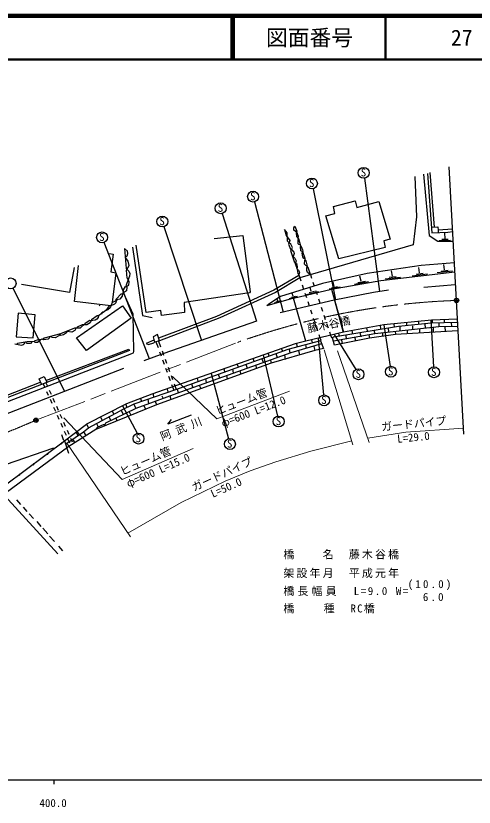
# Model space of a CAD drawing. Units: millimetres, scale not verified. Extents: x 40000 to 680000, y 20000 to 380000.
# Drawn here: x 459300 to 564349, y 198715 to 380000 of the extents above; entities that cross this region are included whole.
import ezdxf
from ezdxf.enums import TextEntityAlignment as Align

# ---------------------------------------------------------------- set-up
doc = ezdxf.new("R2010")
doc.units = ezdxf.units.MM
doc.header["$LTSCALE"] = 1000
doc.header["$PDMODE"] = 32
doc.header["$PDSIZE"] = 500
doc.linetypes.add('CHAIN', pattern=[18.5, 12, -1.5, 3.5, -1.5])
for name, color, linetype, lineweight in [('M-BGD', 7, 'Continuous', 25), ('M-BMK', 2, 'CHAIN', 13), ('M-BMK-SRVR', 3, 'Continuous', 25), ('M-STR-HTXT', 7, 'Continuous', 13), ('M-STR-STR1', 1, 'Continuous', 25), ('M-TTL', 2, 'Continuous', 140), ('M-TTL-BAND', 7, 'Continuous', 25), ('M-TTL-LINE', 7, 'Continuous', 50)]:
    doc.layers.add(name, color=color, linetype=linetype, lineweight=lineweight)
doc.layers.add('M-OTRS', color=6, linetype='Continuous')
doc.layers.add('M-TTL-TXT', color=7, linetype='Continuous')
doc.styles.add('ＭＳ ゴシック', font='')
doc.styles.get('ＭＳ ゴシック').set_extended_font_data('MS Gothic')

msp = doc.modelspace()

# ---------------------------------------------------------------- linework, layer by layer
at = {"layer": 'M-BGD'}
for p, q in [((539216, 342799), (542658, 316829)), ((550783, 343211), (551122, 333982)), ((552730, 343719), (554000, 329664)), ((553662, 343888), (554678, 330257)), ((554170, 344142), (555186, 331611)), ((527410, 340372), (532571, 314912)), ((513979, 337376), (520582, 312132)), ((532072, 336353), (537067, 337623)), ((537067, 337623), (537490, 336099)), ((537490, 336099), (542486, 337453)), ((542486, 337453), (545110, 328817)), ((532410, 334744), (532072, 336353)), ((506628, 334732), (514461, 310021)), ((530378, 334151), (532410, 334744)), ((533342, 324330), (530378, 334151)), ((551122, 333982), (550360, 327547)), ((523012, 331442), (523266, 331781)), ((523266, 331781), (523690, 330680)), ((501846, 305788), (493266, 331689)), ((521488, 330257), (520896, 331019)), ((520896, 331019), (521234, 329664)), ((521573, 328394), (521488, 330257)), ((523012, 330934), (523012, 331442)), ((523605, 330426), (523012, 330934)), ((523690, 330680), (523520, 330257)), ((523520, 330257), (523605, 329410)), ((523690, 330426), (523605, 330426)), ((524113, 329410), (523690, 330426)), ((554593, 331611), (556032, 331696)), ((554678, 330257), (558318, 330426)), ((556032, 331696), (556117, 330934)), ((559399, 331107), (556117, 330934)), ((556117, 330934), (556117, 330341)), ((557671, 329006), (557632, 330207)), ((558318, 330426), (559426, 330611)), ((504724, 328987), (511356, 329685)), ((511356, 329685), (513022, 316795)), ((521234, 329664), (522081, 328563)), ((521912, 327971), (521573, 328394)), ((522081, 328563), (521827, 327717)), ((523605, 329410), (524113, 328902)), ((524028, 329071), (524113, 329410)), ((524028, 328733), (524113, 328902)), ((524028, 327801), (524028, 328733)), ((524198, 328902), (524113, 328902)), ((524621, 327209), (524198, 328902)), ((545110, 328817), (543671, 328479)), ((543671, 328479), (543925, 326955)), ((554000, 329664), (556032, 328394)), ((556032, 328394), (559549, 328379)), ((556297, 328561), (558927, 328600)), ((556961, 328842), (558365, 328865)), ((489908, 301385), (479526, 328070)), ((484912, 326108), (484235, 326701)), ((484235, 326701), (484574, 322129)), ((486013, 327039), (488299, 311376)), ((489146, 312053), (486860, 327463)), ((521827, 327717), (522250, 326531)), ((522335, 327717), (521912, 327971)), ((522250, 326531), (522589, 326362)), ((522674, 326955), (522335, 327717)), ((522335, 326193), (522674, 326955)), ((522589, 326362), (523012, 325854)), ((524198, 327632), (524028, 327801)), ((524621, 327547), (524198, 327632)), ((550360, 327547), (524367, 320012)), ((524536, 327124), (524621, 327209)), ((524621, 326193), (524536, 327124)), ((524706, 327209), (524621, 327209)), ((525129, 326193), (524706, 327209)), ((543925, 326955), (533342, 324330)), ((480764, 325515), (481610, 325431)), ((481610, 325431), (481102, 321367)), ((484404, 324669), (484828, 325007)), ((484828, 325007), (484997, 325515)), ((484997, 325515), (484912, 326108)), ((523266, 323399), (522335, 326193)), ((523097, 325515), (522843, 324838)), ((522843, 324838), (523266, 324499)), ((523012, 325854), (523097, 325515)), ((525044, 325939), (524621, 326193)), ((524960, 325600), (525129, 326193)), ((525044, 324753), (524960, 325600)), ((525637, 324415), (525044, 325939)), ((525298, 324415), (525044, 324753)), ((472720, 314593), (473652, 322806)), ((484658, 324330), (484404, 324330)), ((485082, 323822), (484658, 324330)), ((484658, 321705), (485251, 322806)), ((485251, 322806), (485082, 323822)), ((523266, 324499), (523520, 323907)), ((523774, 323060), (523266, 323399)), ((523436, 323314), (523351, 323229)), ((523351, 323229), (523774, 321959)), ((523520, 323907), (523436, 323314)), ((523859, 322383), (523774, 323060)), ((525637, 324415), (525298, 324415)), ((525468, 323145), (525552, 323991)), ((526314, 322383), (525468, 323145)), ((525552, 323991), (525637, 324076)), ((525637, 324076), (525637, 324415)), ((525806, 323907), (525637, 324076)), ((526145, 322637), (525806, 323907)), ((552222, 322806), (539861, 320943)), ((559823, 323404), (552222, 322806)), ((557584, 321797), (557385, 323014)), ((472636, 322383), (471620, 316625)), ((481102, 321367), (482260, 321156)), ((482260, 321156), (481356, 314339)), ((484574, 322129), (485166, 321536)), ((484828, 319927), (484658, 321705)), ((485166, 321536), (485420, 320943)), ((485420, 320943), (485336, 320351)), ((523690, 322129), (523859, 322383)), ((523774, 321959), (524113, 321705)), ((523774, 321959), (523944, 320943)), ((523944, 320943), (524198, 320689)), ((524113, 321705), (524282, 321282)), ((524282, 321282), (524198, 320689)), ((525976, 322383), (526145, 322637)), ((525976, 321621), (525976, 322383)), ((526145, 321197), (525976, 321621)), ((526738, 320774), (526145, 321197)), ((526809, 320720), (526314, 322383)), ((539861, 320943), (529616, 318657)), ((542986, 319341), (559934, 321381)), ((545613, 320356), (545414, 321573)), ((550145, 320474), (553668, 320907)), ((551058, 320848), (552661, 321035)), ((551842, 321106), (551643, 322323)), ((555887, 321165), (559409, 321598)), ((556800, 321539), (558403, 321726)), ((485336, 320351), (484489, 318149)), ((484997, 319758), (484828, 319927)), ((485251, 319081), (484997, 319758)), ((485166, 318319), (485251, 319081)), ((524198, 320520), (518440, 317133)), ((524367, 320012), (518779, 316625)), ((524198, 320689), (524381, 320016)), ((524381, 320016), (524624, 319291)), ((526809, 320720), (527070, 319932)), ((531648, 317387), (542986, 319341)), ((532280, 317973), (532007, 319088)), ((536939, 318517), (540134, 319114)), ((537676, 318915), (539455, 319219)), ((538449, 319231), (538144, 320390)), ((543917, 319724), (547439, 320157)), ((544829, 320098), (546433, 320286)), ((458658, 317572), (470435, 293947)), ((471620, 316625), (460613, 318488)), ((483981, 317218), (484404, 317980)), ((484404, 317980), (484574, 317980)), ((484489, 318149), (484743, 317811)), ((484574, 317980), (485166, 318319)), ((484743, 317811), (484658, 316964)), ((529616, 318657), (519964, 315694)), ((524941, 318343), (525258, 317395)), ((527012, 316908), (526778, 317662)), ((527385, 318983), (527700, 318034)), ((531149, 317442), (533653, 317926)), ((531648, 317387), (534358, 307566)), ((531656, 317723), (532998, 317988)), ((560012, 318403), (552815, 317726)), ((482288, 315101), (483473, 316287)), ((483642, 315779), (483134, 315101)), ((483473, 316287), (483727, 316287)), ((483727, 316371), (483642, 315779)), ((484658, 316964), (483727, 316371)), ((483981, 316541), (483981, 317218)), ((486182, 311630), (483981, 316541)), ((512852, 316541), (497866, 314339)), ((518440, 317133), (505317, 311122)), ((518779, 316625), (506079, 310783)), ((513022, 316795), (512852, 316541)), ((519964, 315694), (517509, 314085)), ((522004, 315223), (523856, 315748)), ((522457, 315524), (523409, 315805)), ((522857, 315769), (522644, 316403)), ((525575, 316446), (525892, 315498)), ((525899, 316177), (528642, 316876)), ((526528, 316619), (527719, 316923)), ((528015, 317085), (528330, 316136)), ((541300, 316625), (532241, 314847)), ((544687, 317133), (541300, 316625)), ((481102, 313577), (472720, 314593)), ((478562, 313831), (478393, 313493)), ((481356, 314339), (480933, 313069)), ((481949, 313916), (481102, 313577)), ((481356, 314339), (482288, 314763)), ((482203, 314255), (481949, 313916)), ((482457, 314932), (482203, 314593)), ((482203, 314593), (482203, 314255)), ((482288, 314763), (482288, 315101)), ((483134, 315101), (482457, 314932)), ((497866, 314339), (497951, 312053)), ((522928, 315355), (516832, 313577)), ((517509, 314085), (516832, 313577)), ((518598, 314219), (520291, 314734)), ((518944, 314453), (519732, 314682)), ((519329, 314638), (519162, 315103)), ((532241, 314847), (519880, 311969)), ((526210, 314549), (526527, 313601)), ((528645, 315187), (528960, 314238)), ((459851, 311884), (459343, 306465)), ((463732, 311486), (459851, 311884)), ((473228, 306211), (483727, 313577)), ((479917, 312477), (478224, 311291)), ((479240, 312138), (478901, 311884)), ((478901, 311884), (478901, 311630)), ((479578, 312138), (479240, 312138)), ((480679, 313577), (479917, 312477)), ((480425, 312646), (479917, 312477)), ((480933, 313069), (480425, 312646)), ((483727, 313577), (485701, 310757)), ((492504, 312495), (489146, 312053)), ((492702, 311376), (492504, 312495)), ((497951, 312053), (492702, 311376)), ((526844, 312653), (527161, 311704)), ((529275, 313289), (529590, 312340)), ((463238, 306211), (463732, 311486)), ((476276, 310191), (475176, 309513)), ((485701, 310757), (475514, 303333)), ((476530, 310106), (476276, 310191)), ((476615, 310360), (476361, 309683)), ((477462, 310275), (476530, 310106)), ((477970, 311291), (476615, 310360)), ((477885, 310529), (477462, 310275)), ((478139, 310868), (477885, 310529)), ((478224, 311291), (477970, 311291)), ((478224, 311291), (478139, 310868)), ((486352, 303079), (486182, 311630)), ((488299, 311376), (490585, 310868)), ((505317, 311122), (492019, 306178)), ((506079, 310783), (492214, 305553)), ((514461, 310021), (493210, 302655)), ((527478, 310756), (527795, 309808)), ((529905, 311391), (530220, 310442)), ((554593, 310275), (543671, 309175)), ((551545, 310021), (551630, 309259)), ((555065, 299593), (554487, 310265)), ((560520, 310529), (554593, 310275)), ((554702, 310280), (554723, 309604)), ((557472, 310445), (557472, 309683)), ((472720, 308413), (469503, 307143)), ((474075, 308413), (472720, 308413)), ((472974, 308243), (472805, 307905)), ((472974, 308413), (472974, 308243)), ((473398, 308667), (473313, 308413)), ((474498, 309175), (473398, 308667)), ((475176, 309513), (474075, 308413)), ((475599, 309175), (474498, 309175)), ((476361, 309683), (475599, 309175)), ((527754, 309767), (528092, 308667)), ((528113, 308859), (528430, 307911)), ((530535, 309493), (530850, 308543)), ((546973, 308836), (532072, 306381)), ((543671, 309175), (534385, 307498)), ((539692, 308497), (539861, 307820)), ((556286, 308751), (541554, 307143)), ((542824, 309090), (542909, 308328)), ((543671, 309175), (545076, 299699)), ((544602, 308497), (544687, 307566)), ((545957, 309429), (546042, 308667)), ((554508, 309598), (546973, 308836)), ((547312, 308751), (547312, 307820)), ((548836, 309767), (548836, 309005)), ((550190, 309005), (550190, 308159)), ((551799, 308328), (551799, 307397)), ((553069, 309344), (553154, 308497)), ((560520, 309767), (554508, 309598)), ((554932, 308582), (554932, 307651)), ((556286, 309598), (556286, 308751)), ((560520, 308836), (556286, 308751)), ((557641, 308751), (557726, 307735)), ((559080, 309767), (559165, 308836)), ((459343, 306465), (463238, 306211)), ((469503, 307143), (465778, 306127)), ((467048, 306381), (467048, 306211)), ((467556, 306296), (467471, 306465)), ((469164, 306719), (468318, 306211)), ((469249, 306973), (469164, 306719)), ((469588, 306804), (469249, 306973)), ((470265, 306889), (469588, 306804)), ((470942, 307397), (470265, 306889)), ((471027, 307651), (470942, 307397)), ((472128, 307566), (471027, 307651)), ((472805, 307905), (472128, 307566)), ((491770, 306973), (490754, 306465)), ((490754, 306465), (491110, 305228)), ((492214, 305553), (491770, 306973)), ((528747, 306962), (528989, 306238)), ((531165, 307594), (531427, 306807)), ((531427, 306807), (531648, 306296)), ((532072, 306381), (531902, 306211)), ((541554, 307143), (532072, 305449)), ((532280, 307006), (537190, 298964)), ((533257, 307312), (533426, 306550)), ((534950, 306804), (535035, 305957)), ((536305, 307905), (536474, 307058)), ((538168, 307481), (538337, 306465)), ((540200, 306889), (540369, 306127)), ((546296, 306973), (540369, 306127)), ((541385, 307989), (541554, 307143)), ((543248, 307397), (543417, 306550)), ((546211, 307735), (546296, 306973)), ((560604, 307820), (546296, 306973)), ((549005, 307989), (549005, 307143)), ((459089, 304857), (460613, 304518)), ((459682, 304941), (459512, 304772)), ((461883, 305280), (459682, 304941)), ((460613, 304518), (461036, 304687)), ((461036, 304687), (461290, 304941)), ((461290, 304941), (461290, 305111)), ((461883, 304941), (461629, 305111)), ((463492, 305365), (461883, 305280)), ((462645, 304941), (461883, 304941)), ((463068, 305365), (462645, 304941)), ((463661, 305534), (463492, 305365)), ((463746, 305195), (463492, 305365)), ((464762, 305873), (463661, 305534)), ((464254, 305195), (463746, 305195)), ((464846, 305619), (464254, 305195)), ((464931, 305788), (464762, 305873)), ((464931, 305788), (464846, 305619)), ((465270, 305957), (464931, 305788)), ((465693, 305788), (465270, 305957)), ((465778, 306127), (465439, 305873)), ((466709, 305957), (465693, 305788)), ((467048, 306211), (466709, 305957)), ((468318, 306211), (467556, 306296)), ((475514, 303333), (473228, 306211)), ((490966, 305732), (489146, 304941)), ((489146, 304941), (489738, 304687)), ((489738, 304687), (490924, 305111)), ((523351, 304857), (490500, 293342)), ((490924, 305111), (491110, 305228)), ((492214, 305553), (491110, 305228)), ((491421, 305320), (491910, 303991)), ((491989, 305487), (492472, 304171)), ((529108, 305534), (521658, 303587)), ((529362, 304857), (522335, 302825)), ((525731, 305476), (523351, 304857)), ((523605, 304857), (523774, 304095)), ((525722, 304687), (525806, 303756)), ((527076, 305788), (527246, 305111)), ((528615, 306150), (529838, 293142)), ((528989, 306238), (529193, 305703)), ((529193, 305703), (529108, 305534)), ((529108, 305534), (529786, 303756)), ((531648, 306296), (531902, 306211)), ((532326, 304518), (531902, 306211)), ((540369, 306127), (532326, 304518)), ((533934, 305703), (534104, 304941)), ((536982, 306211), (537152, 305449)), ((485336, 303333), (447744, 288855)), ((447828, 287923), (486267, 302825)), ((466201, 296475), (485166, 303671)), ((485166, 303671), (485336, 303333)), ((486267, 302825), (486352, 303079)), ((492255, 303052), (492600, 302114)), ((492817, 303233), (493162, 302294)), ((521658, 303587), (495919, 294358)), ((522335, 302825), (497866, 294104)), ((527838, 303333), (517848, 300454)), ((520134, 303841), (520388, 303163)), ((521912, 303587), (522081, 302825)), ((524113, 303333), (524282, 302317)), ((527584, 304264), (527838, 303333)), ((529786, 303756), (527838, 303333)), ((493210, 302655), (488638, 300962)), ((492945, 301175), (493290, 300237)), ((493508, 301356), (493853, 300417)), ((513614, 301555), (513868, 300877)), ((515646, 301385), (515985, 300623)), ((515985, 302317), (519258, 288289)), ((517170, 302655), (517255, 302147)), ((517678, 301131), (517848, 300454)), ((518864, 302655), (519202, 301724)), ((520896, 302317), (521065, 301301)), ((483981, 299184), (451130, 286484)), ((517848, 300454), (491516, 290887)), ((493635, 299298), (493980, 298359)), ((494198, 299479), (494543, 298540)), ((507010, 299184), (507095, 298422)), ((509974, 300285), (510228, 299607)), ((512006, 300200), (512344, 299269)), ((514207, 300031), (514461, 299269)), ((464677, 296813), (465782, 297375)), ((465782, 297375), (466403, 296041)), ((494325, 297421), (494670, 296482)), ((494888, 297602), (495233, 296663)), ((504047, 298083), (508044, 283114)), ((505656, 297914), (505994, 297067)), ((507603, 297575), (507772, 296813)), ((508958, 299099), (509127, 298168)), ((510651, 298676), (510905, 297914)), ((465016, 296051), (447659, 289363)), ((465222, 295586), (464677, 296813)), ((465553, 295714), (465922, 294889)), ((466195, 295961), (466564, 295136)), ((495016, 295544), (495504, 294215)), ((495578, 295724), (496062, 294409)), ((499582, 295671), (499860, 294815)), ((500830, 296898), (500999, 296305)), ((502777, 296813), (502946, 295967)), ((466329, 293975), (466737, 293062)), ((466972, 294223), (467379, 293310)), ((495919, 294358), (486352, 291056)), ((497866, 294104), (486775, 290040)), ((493972, 294443), (494141, 293850)), ((496271, 294484), (496512, 293681)), ((501338, 295374), (501676, 294612)), ((467145, 292149), (467552, 291236)), ((467787, 292397), (468195, 291483)), ((490500, 293342), (484658, 291141)), ((487893, 292359), (488130, 291649)), ((489569, 292157), (489738, 291141)), ((490754, 293342), (490839, 292665)), ((492786, 292919), (493040, 292326)), ((494564, 292919), (494818, 292072)), ((467960, 290323), (468368, 289410)), ((468602, 290570), (469010, 289657)), ((484658, 291141), (475515, 286483)), ((491516, 290887), (477631, 285214)), ((486352, 291056), (483219, 289532)), ((483727, 290666), (487114, 284367)), ((484489, 290971), (484743, 290294)), ((486352, 291056), (486775, 290040)), ((488638, 290717), (489002, 289859)), ((491262, 291733), (491516, 290887)), ((468775, 288497), (469183, 287584)), ((469418, 288744), (469825, 287831)), ((475938, 285637), (483219, 289532)), ((486775, 290040), (479832, 286653)), ((481383, 289472), (481759, 288751)), ((483423, 289631), (483916, 288645)), ((485285, 289313), (485665, 288496)), ((499475, 288516), (494141, 286484)), ((469591, 286670), (469998, 285757)), ((470233, 286918), (470641, 286005)), ((470434, 282674), (475515, 286483)), ((475515, 286483), (475938, 285637)), ((477792, 286629), (478139, 285807)), ((478686, 288098), (479098, 287328)), ((479832, 286653), (479663, 286399)), ((480594, 288177), (481102, 287246)), ((482203, 287839), (482457, 287331)), ((494141, 286484), (495001, 287513)), ((470406, 284844), (470814, 283931)), ((471027, 282081), (474837, 284706)), ((471049, 285092), (471456, 284179)), ((477631, 285214), (471450, 281319)), ((473059, 284621), (473482, 283944)), ((474837, 284706), (475938, 285637)), ((474837, 284706), (475345, 283859)), ((477631, 285214), (478139, 285807)), ((478139, 285807), (479409, 286399)), ((479409, 286399), (479663, 286399)), ((479663, 286399), (479663, 286061)), ((469757, 284113), (470180, 282928)), ((470180, 282928), (470434, 282674)), ((471222, 283018), (471590, 282193)), ((471864, 283265), (472232, 282440)), ((472297, 283013), (472805, 282166)), ((471450, 281319), (456888, 270567)), ((456904, 272596), (470434, 282674)), ((470434, 282674), (471366, 279795)), ((470699, 281855), (471027, 282081)), ((457142, 277255), (467810, 280981)), ((467810, 280981), (468162, 280981)), ((456718, 270143), (468910, 256766)), ((459428, 269127), (460359, 268027)), ((460952, 267434), (461798, 266418)), ((462391, 265910), (463322, 264809)), ((464084, 264132), (465016, 263031)), ((465524, 262608), (466624, 261338)), ((467048, 260830), (468148, 259560)), ((469080, 258544), (470011, 257443))]:
    msp.add_line(p, q, dxfattribs=at)
for centre in [(539024, 344034), (527165, 341597), (513665, 338586), (506252, 335925), (492875, 332877), (479074, 329236), (458102, 318692), (537842, 297897), (545262, 298463), (555136, 298345), (529959, 291898), (519545, 287072), (487423, 283152), (508369, 281907)]:
    msp.add_circle(centre, 1250, dxfattribs=at)
for centre in [(469702, 282199), (466494, 279810), (463286, 277420), (460078, 275031)]:
    msp.add_arc(centre, 256, 229.35947, 23.9987, dxfattribs=at)
at = {"layer": 'M-BMK'}
msp.add_line((463908, 287352), (510143, 305195), dxfattribs=at)
for centre, radius, start, end in [((565885, 149815), 165077, 91.94013, 109.7351), ((358361, 531580), 266059, 271.86881, 293.37244)]:
    msp.add_arc(centre, radius, start, end, dxfattribs=at)
at = {"layer": 'M-BMK-SRVR'}
for p, q in [((560296, 314797), (558612, 345421)), ((561980, 284172), (560296, 314797))]:
    msp.add_line(p, q, dxfattribs=at)
for centre in [(560296, 314797), (463908, 287352)]:
    msp.add_circle(centre, 500, dxfattribs=at)
for p in [(560296, 314797), (463908, 287352)]:
    msp.add_point(p, dxfattribs=at)
at = {"layer": 'M-OTRS'}
msp.add_point((560296, 314797), dxfattribs=at)
at = {"layer": 'M-STR-HTXT'}
for p, q in [((529955, 303502), (536559, 281743)), ((533003, 303248), (540284, 282251)), ((505402, 287669), (495175, 297402)), ((505402, 287669), (522055, 294000)), ((470274, 287887), (483642, 273784)), ((548666, 284621), (539947, 283223)), ((561874, 285553), (548666, 284621)), ((471027, 282081), (485566, 260639)), ((536278, 282667), (526907, 280303)), ((483642, 273784), (499969, 280913)), ((526907, 280303), (518864, 277848)), ((518864, 277848), (513022, 275731)), ((513022, 275731), (507264, 273361)), ((507264, 273361), (497189, 268535)), ((497189, 268535), (484989, 261490))]:
    msp.add_line(p, q, dxfattribs=at)
at = {"layer": 'M-STR-STR1'}
for p, q in [((522928, 315355), (531648, 317387)), ((531648, 317387), (534385, 307498)), ((525731, 305476), (522928, 315355)), ((534385, 307498), (525731, 305476))]:
    msp.add_line(p, q, dxfattribs=at)
at = {"layer": 'M-TTL'}
msp.add_line((680000, 380000), (40000, 380000), dxfattribs=at)
at = {"layer": 'M-TTL-BAND'}
for p, q in [((40000, 205000), (579000, 205000)), ((468000, 205000), (468000, 204000))]:
    msp.add_line(p, q, dxfattribs=at)
at = {"layer": 'M-TTL-LINE'}
for p, q in [((508747, 380000), (508747, 370000)), ((509247, 380000), (509247, 370000)), ((543997, 380000), (543997, 370000)), ((40000, 370000), (680000, 370000))]:
    msp.add_line(p, q, dxfattribs=at)

# ---------------------------------------------------------------- texts
at = {"layer": 'M-BGD', "style": 'ＭＳ ゴシック'}
for p in [(538345, 342660), (526486, 340224), (512986, 337212), (505573, 334551), (492196, 331503), (478395, 327862), (544584, 297090), (554457, 296971), (537163, 296524), (529280, 290524), (518866, 285698), (486745, 281778), (507690, 280534)]:
    msp.add_text('S', height=1833, dxfattribs=at).set_placement(p, align=Align.BOTTOM_LEFT)
for s, rotation, p in [('藤木谷橋', 11.388, (526400, 306900)), ('ガードパイプ', 24.741, (500355, 270526)), ('L=50.0', 23.936, (504681, 269066))]:
    msp.add_text(s, height=1833, rotation=rotation, dxfattribs=at).set_placement(p, align=Align.BOTTOM_LEFT)
at = {"layer": 'M-BGD', "insert": (492948, 282458), "char_height": 1833, "attachment_point": 7, "rotation": 21.925, "style": 'ＭＳ ゴシック'}
msp.add_mtext('\\T1.5;阿武川', dxfattribs=at)
at = {"layer": 'M-STR-HTXT', "style": 'ＭＳ ゴシック'}
for s, rotation, p in [('ヒューム管', 20.814, (505661, 288025)), ('φ=600 L=12.0', 20.814, (506971, 285220)), ('ガードパイプ', 5.691, (543199, 284362)), ('L=29.0', 5.633, (546848, 281617)), ('ヒューム管', 23.589, (483884, 274152)), ('φ=600 L=15.0', 23.589, (485328, 271414))]:
    msp.add_text(s, height=1833, rotation=rotation, dxfattribs=at).set_placement(p, align=Align.BOTTOM_LEFT)
at = {"layer": 'M-STR-STR1', "char_height": 1833, "attachment_point": 7, "style": 'ＭＳ ゴシック'}
for s, insert in [('\\T1.2;橋\u3000\u3000名\u3000藤木谷橋', (520623, 255492)), ('\\T1.2;架設年月\u3000平成元年', (520623, 251197)), ('\\T1.4;(10.0)', (549123, 248418)), ('\\T1.29;橋長幅員\u3000L=9.0\\~W=', (520623, 247099)), ('\\T1.4;6.0', (552589, 245917)), ('\\T1.23;橋\u3000\u3000種\u3000RC橋', (520623, 243118))]:
    msp.add_mtext(s, dxfattribs=dict(at, insert=insert))
at = {"layer": 'M-TTL-BAND', "style": 'ＭＳ ゴシック'}
msp.add_text('400.0', height=1833, dxfattribs=at).set_placement((467844, 198195), align=Align.BOTTOM_CENTER)
at = {"layer": 'M-TTL-TXT', "style": 'ＭＳ ゴシック'}
for s, p in [('図面番号', (526622, 375000)), ('27', (561497, 375000))]:
    msp.add_text(s, height=3666, dxfattribs=at).set_placement(p, align=Align.MIDDLE_CENTER)

doc.saveas('drawing.dxf')
